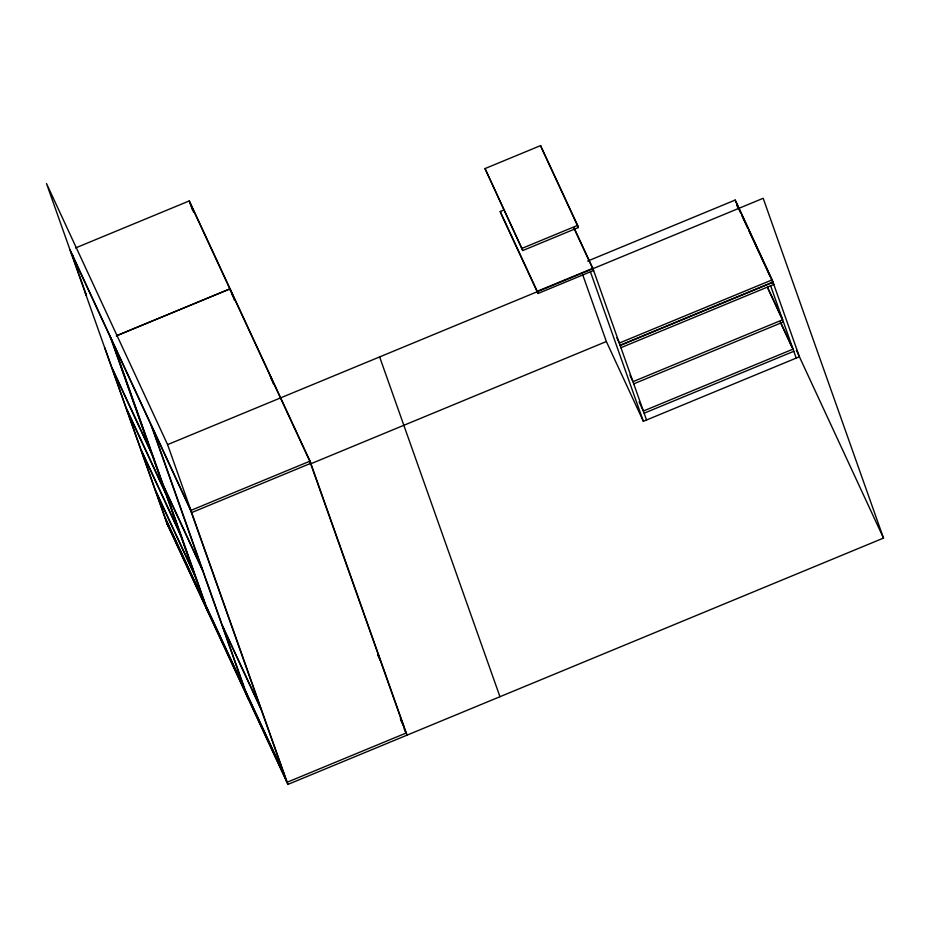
<?xml version="1.0" encoding="UTF-8"?>
<svg xmlns="http://www.w3.org/2000/svg" width="930" height="930" viewBox="0 0 930 930"><rect width="100%" height="100%" fill="white"/><g stroke="black" fill="none" stroke-linecap="round" stroke-linejoin="round"><path stroke-width="1.4" d="M75.539 247.95L189.302 200.903L310.016 461.141L407.049 735.142L404.143 728.888M485.018 168.574L540.609 145.591L577.611 225.362L578.379 227.536L522.8 250.53L485.018 168.574L522.8 250.53M230.082 288.823L116.32 335.87L230.094 288.835L230.861 291.009M574.182 228.641L593.596 270.491L538.005 293.485L501.003 213.702L500.235 211.529L504.2 209.889M522.032 248.357L577.611 225.362M587.655 261.074L735.153 200.066L772.156 279.849L772.923 282.023L620.066 345.239M538.005 293.485L537.238 291.299L592.829 268.317L574.019 227.769M287.928 784.409L167.598 444.621L763.17 198.288L883.5 538.086L287.928 784.409L166.83 523.323M310.016 461.141L190.894 510.407L70.192 250.17M310.213 464.024L606.36 341.531L582.773 274.931M772.156 279.849L619.299 343.065L616.869 337.834M620.159 345.518L773.028 282.29L735.153 200.066M620.938 347.692L773.795 284.464L771.365 279.233M633.737 383.846L783.42 321.931M644.13 413.199L793.813 351.296M606.36 341.531L643.362 421.313L799.405 356.771L773.028 282.29M406.271 732.968L287.161 782.235L166.458 522.021M740.431 212.54L736.793 204.693L738.246 208.785M741.64 215.156L747.708 228.234M748.929 230.849L770.156 276.617M767.483 287.068L782.653 319.757L632.97 381.672L629.936 375.127M767.645 287.928L781.607 318.014M796.371 350.238L883.5 538.086M780.305 321.652L793.046 349.122L643.362 411.025L639.119 401.876M780.468 322.524L792 347.367M541.992 149.067L578.379 227.536M500.235 211.529L537.238 291.299M190.08 203.077L310.783 463.314L191.673 512.581L70.564 251.495M377.766 654.406L379.591 658.347M377.929 655.266L380.358 660.521M400.353 718.611L402.795 723.854M401.132 720.785L403.562 726.028M167.598 444.621L46.5 183.536L167.226 524.195M85.409 293.136L86.49 295.461L72.04 254.681M104.66 347.506L168.307 526.52M112.286 368.303L150.904 451.585M113.053 370.489L151.683 453.759M163.448 485.565L201.798 568.242M164.226 487.739L202.566 570.416M126.678 408.944L165.296 492.226M127.445 411.118L166.075 494.4M141.069 449.585L179.688 532.867M141.837 451.759L180.467 535.041M222.131 624.937L260.481 707.614M222.898 627.111L261.249 709.788M155.461 490.226L194.079 573.496M156.228 492.4L194.858 575.682M165.133 517.545L203.751 600.803M205.902 605.442L244.253 688.119M245.322 690.444L283.673 773.121M165.9 519.719L204.519 602.977M206.669 607.615L245.02 690.293M246.101 692.617L284.452 775.294M770.621 285.777L796.22 358.085M592.829 268.317L646.536 420M590.422 271.804L643.362 421.313M540.609 145.591L541.376 147.765M379.626 356.922L499.956 696.721M309.702 460.989L405.968 732.828M271.362 378.312L273.292 383.776M270.281 375.987L271.734 380.091M231.93 293.31L234.348 300.146M231.338 292.357L232.302 295.089M229.78 288.672L230.745 291.404M191.162 205.414L193.568 212.214M189.302 200.903L192.487 209.889M190.592 510.256L286.858 782.095M152.241 427.579L248.508 699.418M151.172 425.254L247.427 697.093M112.821 342.577L209.076 614.416M110.972 338.09L208.006 612.091M109.891 335.765L206.925 609.778M72.342 254.808L73.11 256.982"/></g></svg>
